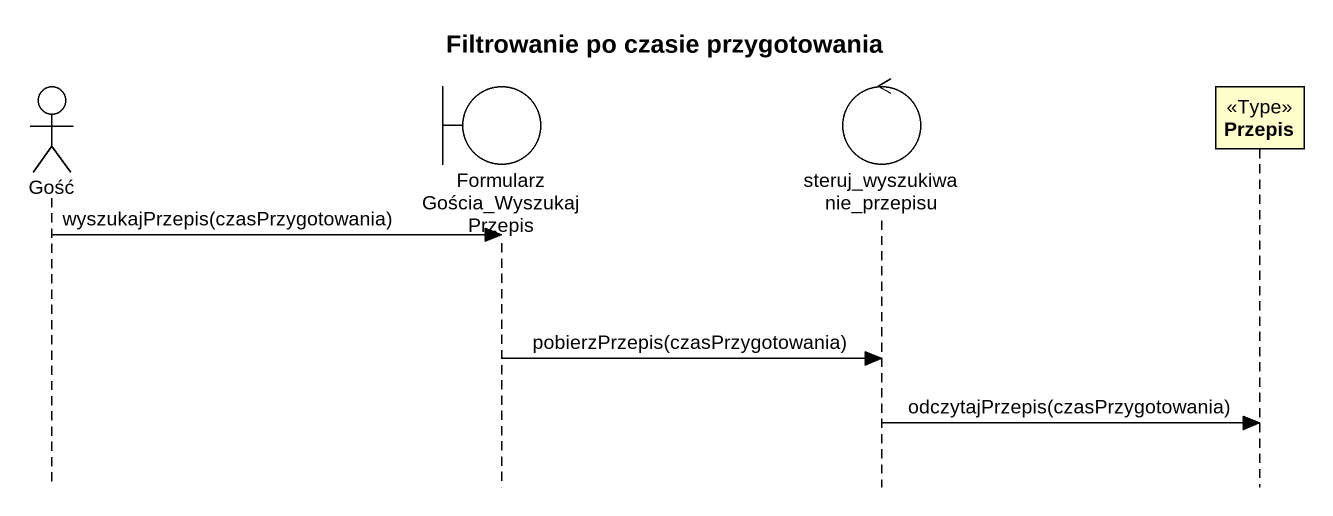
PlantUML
@startuml
title Filtrowanie po czasie przygotowania
hide footbox
actor Gość
boundary "FormularzGościa_WyszukajPrzepis" as FormularzGościa
control steruj_wyszukiwanie_przepisu
participant Przepis <<Type>>

Gość -> FormularzGościa : wyszukajPrzepis(czasPrzygotowania)
FormularzGościa -> steruj_wyszukiwanie_przepisu : pobierzPrzepis(czasPrzygotowania)
steruj_wyszukiwanie_przepisu -> Przepis : odczytajPrzepis(czasPrzygotowania)
@enduml
